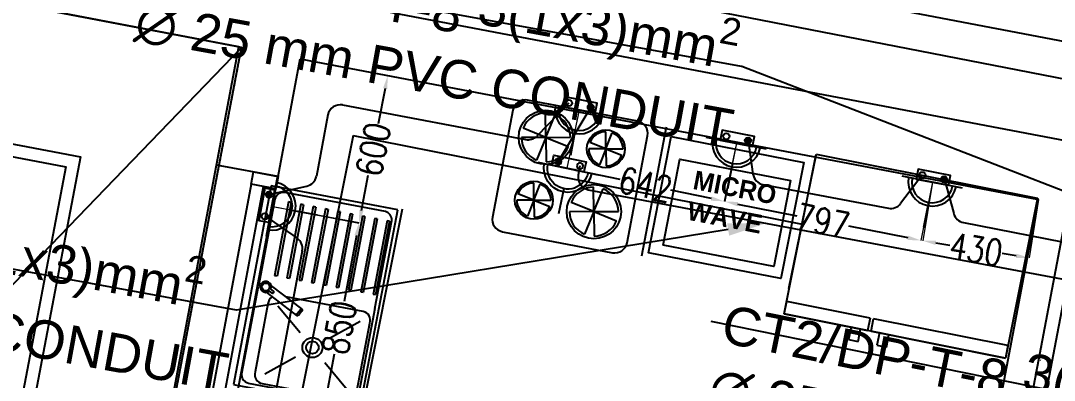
# Model space of a CAD drawing. Extents: x -678889171 to 586587, y -792238163 to 335485.
# Drawn here: x 56635 to 60761, y 32427 to 33864 of the extents above; entities that cross this region are included whole.
import ezdxf
from ezdxf import colors
from ezdxf.entities.mleader import LeaderData, LeaderLine
from ezdxf.math import Vec2, Vec3

# ---------------------------------------------------------------- set-up
doc = ezdxf.new("R2010")
doc.units = 0
doc.header["$MEASUREMENT"] = 0
doc.linetypes.add('XR-A-9TH-FLOOR$0$XR-A-CORE$0$$0$HIDDEN-Z', pattern=[3, 2, -1])
doc.linetypes.add('XR-Ducts$0$XR-A-CORE$0$$0$HIDDEN-Z', pattern=[3, 2, -1])
doc.layers.get('0').update_dxf_attribs({"color": 8})
doc.layers.get('Defpoints').update_dxf_attribs({"color": 252})
for name, color, linetype in [('1', 8, 'Continuous'), ('E-POW-BLOCK', 4, 'Continuous'), ('E-POW-WIR-NO', 4, 'Continuous'), ('E-TEXT', 3, 'Continuous'), ('loop line emped', 1, 'Continuous'), ('powr wire', 4, 'Continuous'), ('XR-A-9TH-FLOOR$0$A-ANNO-SYMB', 252, 'Continuous'), ('XR-A-9TH-FLOOR$0$A-WALL', 252, 'Continuous'), ('XR-A-ST Cat Walk$0$A-FLOR-HRAL', 252, 'Continuous'), ('XR-A-ST Cat Walk$0$A-FLOR-STRS', 252, 'Continuous'), ('XR-Ducts$0$XR-A-CORE$0$$0$61-EGY-21-AR-1-GR-0A$0$A-FLOR-OPEN', 252, 'Continuous'), ('XR-Typ21$0$A-EQPM', 252, 'Continuous'), ('XR-Typ21$0$A-WALL', 252, 'Continuous'), ('XR-Typ21$0$I-EQPM', 252, 'Continuous'), ('XR-Typ21$0$I-FURN', 252, 'Continuous'), ('XR-Typ21$0$XR-A-TYP-2-4-6-7-8$0$A-GLAZ', 252, 'Continuous'), ('XR-Typ21$0$XREF_1BR$0$I-SPCL', 252, 'Continuous')]:
    doc.layers.add(name, color=color, linetype=linetype)
doc.layers.add('XR-A-9TH-FLOOR$0$XR-A-CORE$0$$0$A-DOOR-OVHD', color=252, linetype='XR-A-9TH-FLOOR$0$XR-A-CORE$0$$0$HIDDEN-Z', lineweight=9)
doc.layers.add('XR-Ducts$0$XR-A-CORE$0$$0$A-DOOR-OVHD', color=252, linetype='XR-Ducts$0$XR-A-CORE$0$$0$HIDDEN-Z', lineweight=9)
doc.styles.get("Standard").update_dxf_attribs({"font": 'arial.ttf'})
doc.styles.add('Work$0$E-M.MODUL', font='romans.shx', dxfattribs={"width": 0.8})
doc.styles.add('XR-Typ21$0$XREF_1BR$0$KZT', font='')
doc.styles.get('XR-Typ21$0$XREF_1BR$0$KZT').set_extended_font_data('AvantGarde LT Medium', bold=True)
doc.dimstyles.new('Work$0$S-DIM', dxfattribs={"dimscale": 500, "dimtxt": 0.2065, "dimasz": 0.104, "dimexe": 0, "dimexo": 0, "dimgap": 0, "dimtad": 0, "dimdec": 0, "dimzin": 0, "dimdsep": 46, "dimtxsty": 'Work$0$E-M.MODUL', "dimcen": 0.25, "dimclrd": 5, "dimclre": 5, "dimclrt": 1, "dimadec": 0, "dimazin": 0, "dimtfac": 1, "dimtdec": 0, "dimtofl": 0, "dimtmove": 0, "dimatfit": 3, "dimfxl": 1, "dimtolj": 1, "dimtzin": 0, "dimlwe": 13, "dimarcsym": 0})

# ---------------------------------------------------------------- blocks, each defined once
blk = doc.blocks.new('SO1 WP')
at = {"layer": 'E-POW-BLOCK'}
h = blk.add_hatch(color=3, dxfattribs=at)
h.dxf.hatch_style = 1
edge = h.paths.add_edge_path()
edge.add_arc((-0.1064295025979398, -0.0481463273482458), 0.03025259035537483, 0, 360)
at = {"layer": 'E-POW-BLOCK', "color": 3}
for p, q in [((1.4210854715202e-14, 0.2000001000000591), (0, 0.4500002250000605)), ((-0.3000001499999954, 7.105427357601002e-14), (0.3000001499999954, 1.598721155460225e-14))]:
    blk.add_line(p, q, dxfattribs=at)
blk.add_lwpolyline([(0.1593095883453804, 4.352074256530614e-14), (-0.1593095883453804, 4.352074256530614e-14), (-0.1593095883453804, -0.09876317676643558), (0.1593095883453804, -0.09876317676643558)], close=True, dxfattribs=at)
for centre in [(-0.1064295025979398, -0.0481463273482458), (0.1096454942411166, -0.0481463273482458)]:
    blk.add_circle(centre, 0.03025259035537483, dxfattribs=at)
for centre, radius, start, end in [((0, -0.002806461197749854), 0.2353418572437975, 0.6832706906615592, 179.3167293093385), ((0, 1.598721155460225e-14), 0.2000001000000002, 0, 180)]:
    blk.add_arc(centre, radius, start, end, dxfattribs=at)
blk = doc.blocks.new('160')
at = {"layer": 'E-POW-BLOCK'}
h = blk.add_hatch(color=1, dxfattribs=at)
h.dxf.hatch_style = 1
edge = h.paths.add_edge_path()
edge.add_arc((78016.12619020321, 43941.8623778977), 12.40959850020896, 0, 360)
at = {"layer": 'E-POW-BLOCK', "color": 1}
for p, q in [((77996.37658910743, 43862.45978831869, 1.338264768536465e-07), (77996.37658910545, 44108.57963245566, 1.344306687904589e-07)), ((77914.33664106077, 43985.51971038651, 1.440456293763361e-07), (77811.7867060037, 43985.51971038567, 1.564419500691893e-07))]:
    blk.add_line(p, q, dxfattribs=at)
at = {"layer": 'E-POW-BLOCK', "color": 1, "elevation": 1.293917977576307e-07}
blk.add_lwpolyline([(77996.3765891059, 44050.86842946797), (77996.37658910696, 43920.17099130638), (78036.8891983044, 43920.17099130671), (78036.88919830332, 44050.8684294683)], close=True, dxfattribs=at)
at = {"layer": 'E-POW-BLOCK', "color": 1}
for centre in [(78016.12619020249, 44030.49624115398, 1.318516362437654e-07), (78016.12619020321, 43941.8623778977, 1.316340517344951e-07)]:
    blk.add_circle(centre, 12.40959850020896, dxfattribs=at)
for centre, radius, start, end in [((77997.52779818512, 43985.51971038718, 1.339894137195527e-07), 96.53712043769333, 90.68327069112401, 269.3167293097928), ((77996.37658910645, 43985.51971038718, 1.341285728220513e-07), 82.03994804566189, 90.0000000004675, 270.0000000004654)]:
    blk.add_arc(centre, radius, start, end, dxfattribs=at)
blk = doc.blocks.new('deef')
at = {"layer": 'E-POW-BLOCK'}
h = blk.add_hatch(color=6, dxfattribs=at)
h.dxf.hatch_style = 1
edge = h.paths.add_edge_path()
edge.add_arc((84064.19391751211, 48929.00372852619), 12.40959850020896, 0, 360)
at = {"layer": 'E-POW-BLOCK', "color": 6}
for p, q in [((84044.86324795104, 48849.4981111799, -3.190573819240415e-06), (84043.56555981308, 49095.61453420671, -3.219723781063669e-06)), ((83962.17559620646, 48972.12375998064, -3.19414105969734e-06), (83859.62708661196, 48971.58305658981, -3.180381384128951e-06))]:
    blk.add_line(p, q, dxfattribs=at)
at = {"layer": 'E-POW-BLOCK', "color": 6, "elevation": -3.218324371343137e-06}
blk.add_lwpolyline([(84043.86984711589, 49037.90413341512), (84044.55896064821, 48907.20851197148), (84085.07100671309, 48907.42211820293), (84084.38189318076, 49038.11773964659)], close=True, dxfattribs=at)
at = {"layer": 'E-POW-BLOCK', "color": 6}
for centre in [(84063.72658781194, 49017.63635975582, -3.213125644158815e-06), (84064.19391751211, 48929.00372852619, -3.202628019559595e-06)]:
    blk.add_circle(centre, 12.40959850020896, dxfattribs=at)
for centre, radius, start, end in [((84045.36559695876, 48972.5623925426, -3.205303264057118e-06), 96.5371204376933, 90.98536903686241, 269.6188276558389), ((84044.21440388208, 48972.5563226933, -3.205148800152049e-06), 82.03994804566186, 90.30209834678506, 270.3020983467851)]:
    blk.add_arc(centre, radius, start, end, dxfattribs=at)
blk = doc.blocks.new('*D3234')
at = {"layer": '1', "color": 5, "lineweight": 13, "transparency": 16777216}
for p, q in [((59492.14557232117, 33374.20544904254), (59445.96800282133, 33141.56739216803)), ((60274.35122741913, 33218.94127392552), (60228.17365791931, 32986.30321705101))]:
    blk.add_line(p, q, dxfattribs=at)
at = {"layer": '1', "color": 5, "lineweight": -2, "transparency": 16777216}
for p, q in [((59496.97290324963, 33131.44315726854), (59732.90312988024, 33084.61210742348)), ((60177.16875749102, 32996.42745195051), (59941.23853086041, 33043.25850179555))]:
    blk.add_line(p, q, dxfattribs=at)
at = {"layer": '1', "color": 5, "transparency": 16777216}
for points in [[(59498.66027573288, 33139.94397400659), (59495.28553076638, 33122.94234053049), (59445.96800282133, 33141.56739216803)], [(60178.85612997426, 33004.92826868856), (60175.48138500776, 32987.92663521246), (60228.17365791931, 32986.30321705101)]]:
    blk.add_solid(points, dxfattribs=at)
at = {"layer": 'Defpoints', "color": 0, "transparency": 16777216}
for p in [(59492.14557232117, 33374.20544904254, 5.34356906673317e-06), (60274.35122741913, 33218.94127392552, 5.343562894437866e-06), (60228.17365791931, 32986.30321705101)]:
    blk.add_point(p, dxfattribs=at)
at = {"layer": '1', "color": 1, "transparency": 16777216, "insert": (59837.07083037033, 33063.93530460952), "char_height": 103.25, "attachment_point": 5, "rotation": 348.7729864990137, "style": 'Work$0$E-M.MODUL'}
blk.add_mtext('\\A1;797', dxfattribs=at)
blk = doc.blocks.new('*D3235')
at = {"layer": '1', "color": 5, "lineweight": 13, "transparency": 16777216}
for p, q in [((60274.35122741914, 33218.94127392552), (60236.48560351542, 32984.95809044334)), ((60698.43543965815, 33150.31149872048), (60660.56981575443, 32916.32831523828))]:
    blk.add_line(p, q, dxfattribs=at)
at = {"layer": '1', "color": 5, "lineweight": -2, "transparency": 16777216}
for p, q in [((60287.81777545113, 32976.6509775656), (60343.6916200278, 32967.60888337187)), ((60609.23764381873, 32924.63542811602), (60553.36379924208, 32933.67752230974))]:
    blk.add_line(p, q, dxfattribs=at)
at = {"layer": '1', "color": 5, "transparency": 16777216}
for points in [[(60289.20229426408, 32985.20633955488), (60286.43325663817, 32968.09561557632), (60236.48560351542, 32984.95809044334)], [(60610.62216263168, 32933.1907901053), (60607.85312500577, 32916.08006612673), (60660.56981575443, 32916.32831523828)]]:
    blk.add_solid(points, dxfattribs=at)
at = {"layer": 'Defpoints', "color": 0, "transparency": 16777216}
for p in [(60274.35122741914, 33218.94127392552), (60698.43543965815, 33150.31149872048), (60660.56981575443, 32916.32831523828)]:
    blk.add_point(p, dxfattribs=at)
at = {"layer": '1', "color": 1, "transparency": 16777216, "insert": (60448.52770963493, 32950.64320284081), "char_height": 103.25, "attachment_point": 5, "rotation": 350.8074883779392, "style": 'Work$0$E-M.MODUL'}
blk.add_mtext('\\A1;430', dxfattribs=at)
blk = doc.blocks.new('*D3236')
at = {"layer": '1', "color": 5, "lineweight": 13, "transparency": 16777216}
for p, q in [((58864.43543073119, 33507.30460679637), (58815.30574509117, 33275.60365203601)), ((59492.14557232117, 33374.20544904254), (59443.01588668115, 33142.50449428217))]:
    blk.add_line(p, q, dxfattribs=at)
at = {"layer": '1', "color": 5, "lineweight": -2, "transparency": 16777216}
for p, q in [((58866.17476625476, 33264.81742536221), (59027.19451513069, 33230.67492624177)), ((59392.14686551756, 33153.29072095598), (59231.12711664163, 33187.4332200764))]:
    blk.add_line(p, q, dxfattribs=at)
at = {"layer": '1', "color": 5, "transparency": 16777216}
for points in [[(58867.97247070039, 33273.29559555613), (58864.37706180912, 33256.33925516828), (58815.30574509117, 33275.60365203601)], [(59393.9445699632, 33161.76889114991), (59390.34916107193, 33144.81255076205), (59443.01588668115, 33142.50449428217)]]:
    blk.add_solid(points, dxfattribs=at)
at = {"layer": 'Defpoints', "color": 0, "transparency": 16777216}
for p in [(58864.43543073119, 33507.30460679637, 4.952894501320879e-05), (59492.14557232117, 33374.20544904254), (59443.01588668115, 33142.50449428217)]:
    blk.add_point(p, dxfattribs=at)
at = {"layer": '1', "color": 1, "transparency": 16777216, "insert": (59129.16081588616, 33209.05407315909), "char_height": 103.25, "attachment_point": 5, "rotation": 348.0283641207997, "style": 'Work$0$E-M.MODUL'}
blk.add_mtext('\\A1;642', dxfattribs=at)
blk = doc.blocks.new('*D3237')
at = {"layer": '1', "color": 5, "lineweight": 13, "transparency": 16777216}
for p, q in [((57751.4987318615, 33712.11888861359), (58100.41297404606, 33644.10159916642)), ((57636.69518772919, 33123.20110128924), (57985.60942991374, 33055.18381184207))]:
    blk.add_line(p, q, dxfattribs=at)
at = {"layer": '1', "color": 5, "lineweight": -2, "transparency": 16777216}
for p, q in [((58090.46338902299, 33593.06234213942), (58062.95501759985, 33451.95024186542)), ((57995.55901493681, 33106.22306886908), (58023.06738635994, 33247.33516914307))]:
    blk.add_line(p, q, dxfattribs=at)
at = {"layer": '1', "color": 5, "transparency": 16777216}
for points in [[(58081.95684618516, 33594.72060630993), (58098.96993186082, 33591.40407796891), (58100.41297404606, 33644.10159916642)], [(57987.05247209898, 33107.88133303959), (58004.06555777464, 33104.56480469857), (57985.60942991374, 33055.18381184207)]]:
    blk.add_solid(points, dxfattribs=at)
at = {"layer": 'Defpoints', "color": 0, "transparency": 16777216}
for p in [(57751.4987318615, 33712.11888861359), (58100.41297404606, 33644.10159916642), (57636.69518772919, 33123.20110128924, -9.664515185598242e-06)]:
    blk.add_point(p, dxfattribs=at)
at = {"layer": '1', "color": 1, "transparency": 16777216, "insert": (58043.01120197991, 33349.64270550424), "char_height": 103.25, "attachment_point": 5, "rotation": 78.96911122169188, "style": 'Work$0$E-M.MODUL'}
blk.add_mtext('\\A1;600', dxfattribs=at)
blk = doc.blocks.new('*D3238')
at = {"layer": '1', "color": 5, "lineweight": 13, "transparency": 16777216}
for p, q in [((57640.69985618003, 33122.42043182889), (57986.05072144876, 33057.53248235163)), ((57482.99246420423, 32283.05989236229), (57828.34332947296, 32218.17194288503))]:
    blk.add_line(p, q, dxfattribs=at)
at = {"layer": '1', "color": 5, "lineweight": -2, "transparency": 16777216}
for p, q in [((57976.44846749356, 33006.42674178386), (57926.80778257706, 32742.22585970095)), ((57837.94558342816, 32269.27768345279), (57887.58626834466, 32533.4785655357))]:
    blk.add_line(p, q, dxfattribs=at)
at = {"layer": '1', "color": 5, "transparency": 16777216}
for points in [[(57967.9308440656, 33008.02711744307), (57984.96609092152, 33004.82636612466), (57986.05072144876, 33057.53248235163)], [(57829.4279600002, 32270.87805911199), (57846.46320685612, 32267.67730779359), (57828.34332947296, 32218.17194288503)]]:
    blk.add_solid(points, dxfattribs=at)
at = {"layer": 'Defpoints', "color": 0, "transparency": 16777216}
for p in [(57640.69985618003, 33122.42043182889), (57482.99246420423, 32283.05989236229), (57828.34332947296, 32218.17194288503)]:
    blk.add_point(p, dxfattribs=at)
at = {"layer": '1', "color": 1, "transparency": 16777216, "insert": (57907.19702546086, 32637.85221261832), "char_height": 103.25, "attachment_point": 5, "rotation": 79.35876373627593, "style": 'Work$0$E-M.MODUL'}
blk.add_mtext('\\A1;850', dxfattribs=at)
blk = doc.blocks.new('*D3305')
at = {"layer": '1', "color": 5, "lineweight": 13, "transparency": 16777216}
for p, q in [((57349.44041994223, 34044.15306166386), (57422.15953772794, 34425.26943079215)), ((61137.44945141576, 33321.37992136789), (61210.16856920147, 33702.49629049617))]:
    blk.add_line(p, q, dxfattribs=at)
at = {"layer": '1', "color": 5, "lineweight": -2, "transparency": 16777216}
for p, q in [((57473.2380483898, 34415.52336755789), (59173.20970888158, 34091.15934274725)), ((61159.09005853961, 33712.24235373044), (59459.11839804783, 34036.60637854108))]:
    blk.add_line(p, q, dxfattribs=at)
at = {"layer": '1', "color": 5, "transparency": 16777216}
for points in [[(57474.86239226218, 34424.03645266819), (57471.61370451743, 34407.01028244758), (57422.15953772794, 34425.26943079215)], [(61160.71440241198, 33720.75543884074), (61157.46571466723, 33703.72926862013), (61210.16856920147, 33702.49629049617)]]:
    blk.add_solid(points, dxfattribs=at)
at = {"layer": 'Defpoints', "color": 0, "transparency": 16777216}
for p in [(57422.15953772794, 34425.26943079215), (57349.44041994223, 34044.15306166386, 5.662226369679004e-06), (61137.44945141576, 33321.37992136789)]:
    blk.add_point(p, dxfattribs=at)
at = {"layer": '1', "color": 1, "transparency": 16777216, "insert": (59316.1640534647, 34063.88286064417), "char_height": 103.25, "attachment_point": 5, "rotation": 349.19749310589793, "style": 'Work$0$E-M.MODUL'}
blk.add_mtext('\\A1;3900', dxfattribs=at)
blk = doc.blocks.new('XR-A-ST Cat Walk')
at = {"layer": 'XR-A-ST Cat Walk$0$A-FLOR-HRAL', "elevation": 0.0001995547070122233}
for points in [[(56710.80453596345, 18429.16777282424), (57254.42591667997, 18326.2585020464), (57607.55901315122, 20191.62698895493), (59674.80045208339, 19797.54952076343), (58965.62361506937, 16072.42645971131), (56360.67667556676, 16561.67241885027)], [(56701.50454476519, 18380.04028394365), (57294.25308740205, 18267.83108386217), (57647.37426985314, 20133.13663688552), (59616.33401552092, 19757.79457140112), (58925.83357491429, 16130.77380490146), (56369.90601634974, 16610.81322947354)]]:
    blk.add_lwpolyline(points, dxfattribs=at)
at = {"layer": 'XR-A-ST Cat Walk$0$A-FLOR-STRS'}
blk.add_lwpolyline([(56704.72396358602, 18379.43490177493), (57294.25308740205, 18267.83108386217), (57647.37484399231, 20133.13966968285), (59616.33413407253, 19757.79454880148), (58925.83357491429, 16130.77380490146), (56369.90698708831, 16610.81835724308), (56258.30305305333, 16021.28862003016), (59403.31381292178, 15430.60448633023), (60317.93121932841, 20234.85303004313), (57169.5919356507, 20835.024803508), (56704.72396358602, 18379.43490177493)], dxfattribs=at)
blk = doc.blocks.new('XR-Ducts')
at = {"layer": 'XR-Ducts$0$XR-A-CORE$0$$0$61-EGY-21-AR-1-GR-0A$0$A-FLOR-OPEN'}
blk.add_line((60317.93121932841, 20234.85303004313), (56259.6240603781, 16028.3749789553), dxfattribs=at)
at = {"layer": 'XR-Ducts$0$XR-A-CORE$0$$0$A-DOOR-OVHD'}
blk.add_lwpolyline([(56258.29311484991, 16021.29117878815), (56369.0975726637, 16610.96508471589), (56565.68388292233, 16574.03899783708), (56898.04549893111, 18343.08309912756), (56701.50454313865, 18380.04027528665), (57163.00100131706, 20836.27253395173), (59086.43943118937, 20472.14621071878), (60317.93121932841, 20234.85303004313), (59403.30927206574, 15430.58063438856)], close=True, dxfattribs=at)
blk = doc.blocks.new('*U1118')
at = {"layer": 'XR-Typ21$0$XR-A-TYP-2-4-6-7-8$0$A-GLAZ'}
for p, q in [((80876.10153244065, 59997.1206152086), (79976.10370758761, 59997.11541187624)), ((79976.10370635943, 59947.11541187624), (80876.10153121247, 59947.1206152086)), ((79976.10370513113, 59897.11540542316), (80876.10152998417, 59897.12060875558))]:
    blk.add_line(p, q, dxfattribs=at)
blk.add_lwpolyline([(79926.10370513113, 60147.1154066514), (80926.10152998417, 60147.1154066514)], dxfattribs=at)
for points in [[(79926.10370758761, 59997.11541310448), (79976.10370758761, 59997.11541187624), (79976.10370513113, 59897.11540542316), (79926.10370513113, 59897.1154066514)], [(80876.10153244065, 59997.1206152086), (80926.10153244065, 59997.12061398036), (80926.10152998417, 59897.12060752734), (80876.10152998417, 59897.12060875558)]]:
    blk.add_lwpolyline(points, close=True, dxfattribs=at)
blk = doc.blocks.new('XR-Typ21$0$A$C30F165C2')
at = {"layer": 'XR-Typ21$0$A-EQPM'}
for p, q in [((0, 0), (900.0000000000146, 0)), ((0, -650.7999999999884), (0, 0)), ((900.0000000000146, 0), (900, -650.7999999999884)), ((338.9750000000058, -600), (0, -600)), ((0, -650.7999999999884), (0, -600)), ((338.9750000000058, -600), (338.9750000000058, -650.7999999999884)), ((900, -600), (352.9750000000058, -600)), ((352.9750000000058, -650.7999999999884), (352.9750000000058, -600)), ((900, -600), (900, -650.7999999999884)), ((900, -650.7999999999884), (0, -650.7999999999884)), ((0, -650.7999999999884), (338.9750000000058, -650.7999999999884)), ((310.0567722904671, -650.7999999999884), (271.6234744505637, -650.7999999999884)), ((271.6234744505637, -650.7999999999884), (271.6234744505637, -701.0267485376389)), ((310.0567722904671, -701.0267485376389), (310.0567722904671, -650.7999999999884)), ((352.9750000000058, -650.7999999999884), (900, -650.7999999999884)), ((425.3566658101627, -650.7999999999884), (386.9233679702593, -650.7999999999884)), ((386.9233679702593, -650.7999999999884), (386.9233679702593, -701.0267485376389)), ((425.3566658101627, -701.0267485376389), (425.3566658101627, -650.7999999999884)), ((271.6234744505637, -701.0267485376389), (310.0567722904671, -701.0267485376389)), ((386.9233679702593, -701.0267485376389), (425.3566658101627, -701.0267485376389))]:
    blk.add_line(p, q, dxfattribs=at)
blk = doc.blocks.new('XR-Typ21$0$A$C68C46826')
at = {"layer": 'XR-Typ21$0$A-EQPM'}
for p, q in [((403.6062260043545, -43.05077230701863), (-403.6062260049657, -43.05077230701863)), ((-403.6062260049657, -43.05077230701863), (-403.6062260049512, -556.9492276958772)), ((403.6062260043691, -556.9492276958772), (403.6062260043545, -43.05077230701863)), ((-61.39377401054662, -118.0507723070186), (-338.6062260049657, -118.0507723070332)), ((-17.62384661317628, -102.3280688277882), (-85.6617161262111, -238.7566573596996)), ((11.94070688604552, -117.0464529242017), (-56.0971626269893, -253.4750414579612)), ((53.60622600436909, -133.0507723070186), (53.60622600435454, -123.0507723070186)), ((353.6062260043545, -123.0507723070332), (53.60622600435454, -123.0507723070186)), ((353.6062260043691, -133.0507723070186), (353.6062260043545, -123.0507723070332)), ((-378.7301025468187, -155.0217432394129), (-378.9156972247292, -496.63467813241)), ((-338.6062260049657, -158.0507723070041), (-249.7528531479911, -265.0733960676444)), ((-61.39377401054662, -158.0507723070332), (-150.2471468675212, -265.0733960676589)), ((353.6062260043691, -133.0507723070186), (53.60622600436909, -133.0507723070186)), ((-20.98322752893728, -497.2989603202441), (-20.98322752893728, -183.0650677527883)), ((353.6062260043545, -173.0507723070332), (53.60622600435454, -173.0507723070186)), ((53.60622600435454, -183.0507723070186), (53.60622600435454, -173.0507723070186)), ((353.6062260043691, -183.0507723070332), (53.60622600435454, -183.0507723070186)), ((353.6062260043691, -183.0507723070332), (353.6062260043545, -173.0507723070332)), ((353.6062260043545, -223.0507723070186), (53.60622600435454, -223.0507723070332)), ((53.60622600435454, -233.0507723070186), (53.60622600435454, -223.0507723070332)), ((353.6062260043545, -233.0507723070332), (53.60622600435454, -233.0507723070186)), ((353.6062260043545, -233.0507723070332), (353.6062260043545, -223.0507723070186)), ((353.6062260043545, -273.050772305156), (53.60622600436909, -273.0507723051705)), ((53.60622600436909, -283.0507723070186), (53.60622600436909, -273.0507723051705)), ((353.6062260043545, -283.0507723070186), (53.60622600436909, -283.0507723070186)), ((353.6062260043545, -283.0507723070186), (353.6062260043545, -273.050772305156)), ((353.6062260043691, -323.0507723070186), (53.60622600435454, -323.0507723070186)), ((53.60622600435454, -333.0507723070186), (53.60622600435454, -323.0507723070186)), ((353.6062260043545, -333.0507723070186), (353.6062260043691, -323.0507723070186)), ((353.6062260043545, -333.0507723070186), (53.60622600435454, -333.0507723070186)), ((-249.8747243660764, -385.0733960676589), (-338.6062260049657, -491.9492276958772)), ((-150.1252756494214, -385.0733960676589), (-61.39377401054662, -491.9492276958626)), ((353.6062260043545, -373.0507723070332), (53.60622600436909, -373.0507723070186)), ((53.60622600435454, -383.0507723070186), (53.60622600436909, -373.0507723070186)), ((353.6062260043691, -383.0507723070186), (53.60622600435454, -383.0507723070186)), ((353.6062260043691, -383.0507723070186), (353.6062260043545, -373.0507723070332)), ((353.6062260043691, -423.0507723070332), (53.60622600436909, -423.0507723070186)), ((53.60622600435454, -433.0507723070186), (53.60622600436909, -423.0507723070186)), ((353.6062260043545, -433.0507723070186), (53.60622600435454, -433.0507723070186)), ((353.6062260043545, -433.0507723070186), (353.6062260043691, -423.0507723070332)), ((353.6062260043545, -473.0507723070186), (53.60622600435454, -473.0507723070186)), ((53.60622600435454, -483.0507723070186), (53.60622600435454, -473.0507723070186)), ((353.6062260043545, -483.0507723070186), (53.60622600435454, -483.0507723070186)), ((353.6062260043545, -483.0507723070186), (353.6062260043545, -473.0507723070186)), ((-338.6062260049512, -531.9492276958626), (-61.39377401053207, -531.9492276958626)), ((53.60622600435454, -533.0507723070332), (53.60622600435454, -523.050772305156)), ((353.6062260043691, -523.050772305156), (53.60622600435454, -523.050772305156)), ((353.6062260043691, -533.0507723070186), (53.60622600435454, -533.0507723070332)), ((353.6062260043691, -533.0507723070186), (353.6062260043691, -523.050772305156)), ((-403.6062260049512, -556.9492276958772), (403.6062260043691, -556.9492276958772))]:
    blk.add_line(p, q, dxfattribs=at)
for points in [[(-7.756170816719532e-09, -541.1678222767514), (-357.7574364769534, -541.1678222767514, -0.3388925444505206), (-388.3865355926828, -510.5387231498462), (-388.3865355926828, -101.2113087526959, -0.3670985129680105), (-354.4445937353303, -67.26936688978458), (-7.741618901491165e-09, -67.26936688977003)], [(-7.756170816719532e-09, -541.1678222767514), (357.7574364465399, -541.1678222767514, 0.3388925444505206), (388.386535592057, -510.5387231498607), (388.3865355920861, -101.2113087527105, 0.3670985129680105), (354.4445937198325, -67.26936688977003), (-7.741618901491165e-09, -67.26936688977003)], [(0.992932893030229, -112.0822295952239), (-8.449084632389713, -131.0482404544455, -0.4142135623730951), (-11.53307395458978, -132.0821697819629), (-15.65099260986608, -130.0321097891283, -0.4142135623730951), (-16.6849219280557, -126.9481204669428), (-7.218167133934912, -107.9324203073629)], [(-56.0971626269893, -253.4750414579612, -0.4142135623730951), (-64.67869811534183, -256.3520621988428), (-73.73169674753444, -251.8451275318366), (-82.7846953797416, -247.3381928666931, -0.4142135623730951), (-85.6617161262111, -238.7566573596996)], [(-52.79924001575273, -246.8505636263144, -0.4142135623730951), (-61.38077551902097, -249.727584367196), (-70.43377415119903, -245.2206497020525), (-79.4867727982928, -240.7137150350463, -0.4142135623730951), (-82.36379352986114, -232.1321795280528)]]:
    blk.add_lwpolyline(points, format="xyb", dxfattribs=at)
for centre, radius in [((3.560748479954782, -96.82703912962461), 15.33181375537158), ((-200.0000000077416, -324.999999999578), 40), ((-200.0000000077416, -324.999999999578), 25)]:
    blk.add_circle(centre, radius, dxfattribs=at)
for centre, radius, start, end in [((3.528512336022686, -96.86693589533388), 21.93730460849227, 255.4007657291044, 231.1923608457211), ((3.560748479954782, -96.82703912962461), 17.29358139875371, 258.6167438005344, 227.7640489270514), ((-341.6352550762967, -155.0217432394129), 37.09484746833025, 85.31622206332473, 179.9999999974987), ((-57.61087108434003, -154.2678694013011), 36.41412468300139, 43.24369041754164, 95.96296456111209), ((-343.2916764545371, -496.6346781324246), 35.62402078092811, 179.9377436238827, 277.5577269137596), ((-56.04404137312667, -497.2989603202295), 35.06081385736631, 261.2232748808016, 0)]:
    blk.add_arc(centre, radius, start, end, dxfattribs=at)
blk = doc.blocks.new('XR-Typ21$0$A$C21967ED7')
at = {"layer": 'XR-Typ21$0$A-EQPM'}
for p, q in [((-135.1819983349997, -180.0934920026193), (-148.5897936301189, -112.9912556218042)), ((-135.1819983349997, -180.0934920026193), (-121.7742030398804, -112.9912556218042)), ((120.2033993525547, -180.0934920026048), (101.049406088714, -84.23315431494848)), ((120.2033993525547, -180.0934920026048), (139.3573926313111, -84.23315431494848)), ((120.2033993525547, -180.0934920026048), (24.34306166303577, -160.9394987331762)), ((120.2033993525547, -180.0934920026048), (216.0637370420736, -160.9394987331762)), ((-135.1819983349997, -180.0934920026193), (-202.284234725128, -166.6856967149361)), ((-135.1819983349997, -180.0934920026193), (-202.2842347251135, -193.5012872902735)), ((-135.1819983349997, -180.0934920026193), (-148.5897936301189, -247.1957283834054)), ((-135.1819983349997, -180.0934920026193), (-68.07976195980154, -166.6856967149361)), ((-135.1819983349997, -180.0934920026193), (-121.7742030398949, -247.1957283834054)), ((-135.1819983349997, -180.0934920026193), (-68.07976195980154, -193.5012872902735)), ((120.2033993525547, -180.0934920026048), (24.34306166303577, -199.2474852720334)), ((120.2033993525547, -180.0934920026048), (101.049406088714, -275.9538296883984)), ((120.2033993525547, -180.0934920026048), (139.3573926312965, -275.9538296883984)), ((120.2033993525547, -180.0934920026048), (216.0637370420736, -199.2474852720334)), ((-135.1819983349851, -423.8984123760747), (-154.3359916137415, -328.038074688433)), ((-135.1819983349851, -423.8984123760747), (-116.0280050711735, -328.038074688433)), ((120.2033993525401, -423.8984123760893), (106.7956040574354, -356.796175993426)), ((120.2033993525401, -423.8984123760893), (133.611194647674, -356.796175993426)), ((-135.1819983349851, -423.8984123760747), (-231.0423360245186, -404.7444191066606)), ((-135.1819983349851, -423.8984123760747), (-39.32166064548073, -404.7444191066606)), ((120.2033993525401, -423.8984123760893), (53.10116297734203, -410.4906170865579)), ((120.2033993525401, -423.8984123760893), (187.305635742654, -410.4906170865579)), ((-135.1819983349851, -423.8984123760747), (-231.0423360245331, -443.0524056436552)), ((-135.1819983349851, -423.8984123760747), (-154.3359916137415, -519.7587500618683)), ((-135.1819983349851, -423.8984123760747), (-39.32166064548073, -443.0524056436552)), ((-135.1819983349851, -423.8984123760747), (-116.0280050711735, -519.7587500618683)), ((120.2033993525401, -423.8984123760893), (53.10116297734203, -437.306207663758)), ((120.2033993525401, -423.8984123760893), (106.7956040574354, -491.0006487568753)), ((120.2033993525401, -423.8984123760893), (187.3056357426685, -437.3062076637434)), ((120.2033993525401, -423.8984123760893), (133.611194647674, -491.0006487569044))]:
    blk.add_line(p, q, dxfattribs=at)
blk.add_lwpolyline([(-267.493733681913, -76.54343178628187), (-267.4937336819276, -523.4565681977256, 0.4142135623730971), (-217.493733681913, -573.4565681995882), (217.4937336815492, -573.4565681995882, 0.414213562373095), (267.4937336815492, -523.4565681977256), (267.4937336815638, -76.54343178626732, 0.414213562373095), (217.4937336815638, -26.54343178814452), (-217.4937336818984, -26.54343178812996, 0.414213562373095)], format="xyb", close=True, dxfattribs=at)
for centre, radius in [((120.2033993525547, -180.0934920026048), 108.3511300869588), ((-135.1819983349997, -180.0934920026193), 75.84579106087119), ((-135.1819983349851, -423.8984123760747), 108.3511300869588), ((120.2033993525401, -423.8984123760893), 75.84579106087119)]:
    blk.add_circle(centre, radius, dxfattribs=at)
for centre, radius, start, end in [((-135.1819983349997, -180.0934920026193), 68.42864240795166, 101.2995445970773, 168.7004554029227), ((-135.1819983349997, -180.0934920026193), 68.42864240795166, 11.29954459707734, 78.70045540292266), ((120.2033993525547, -180.0934920026048), 97.75520343993094, 101.2995445970773, 168.7004554029227), ((120.2033993525547, -180.0934920026048), 97.75520343993094, 11.29954459707734, 78.70045540292266), ((-135.1819983349997, -180.0934920026193), 68.42864240795166, 191.2995445970773, 258.7004554029227), ((-135.1819983349997, -180.0934920026193), 68.42864240795166, 281.2995445970773, 348.7004554029226), ((120.2033993525547, -180.0934920026048), 97.75520343993094, 191.2995445970773, 258.7004554029227), ((120.2033993525547, -180.0934920026048), 97.75520343993094, 281.2995445970773, 348.7004554029226), ((-135.1819983349851, -423.8984123760747), 97.75520343993094, 101.2995445970773, 168.7004554029227), ((-135.1819983349851, -423.8984123760747), 97.75520343993094, 11.29954459707734, 78.70045540292266), ((120.2033993525401, -423.8984123760893), 68.42864240795166, 101.2995445970773, 168.7004554029227), ((120.2033993525401, -423.8984123760893), 68.42864240795166, 11.29954459707734, 78.70045540292266), ((-135.1819983349851, -423.8984123760747), 97.75520343993094, 191.2995445970773, 258.7004554029227), ((-135.1819983349851, -423.8984123760747), 97.75520343993094, 281.2995445970773, 348.7004554029226), ((120.2033993525401, -423.8984123760893), 68.42864240795166, 191.2995445970773, 258.7004554029227), ((120.2033993525401, -423.8984123760893), 68.42864240795166, 281.2995445970773, 348.7004554029226)]:
    blk.add_arc(centre, radius, start, end, dxfattribs=at)
blk = doc.blocks.new('XR-Typ21')
at = {"layer": 'XR-Typ21$0$A-WALL'}
for p, q in [((59241.81374594699, 20694.79675604183, 8.418256728900183e-07), (63937.88410046503, 19799.2639357586)), ((60306.40131007049, 20237.06494376905), (59194.9995208152, 20449.21901208827, 8.418256728900183e-07)), ((60217.76858151504, 19765.33913823478), (60306.47599236228, 20237.46242182064)), ((60463.46923836405, 19719.17435486082), (60551.9333809108, 20190.00290300431)), ((60551.93338091079, 20190.00290300431), (63498.87660808903, 19628.23023799508)), ((63284.36877624293, 18498.12220745289), (63498.87008870743, 19628.19551311119)), ((63402.29868879423, 18475.929061537), (63616.80000125873, 19606.00236719531))]:
    blk.add_line(p, q, dxfattribs=at)
blk.add_lwpolyline([(60463.46923836405, 19719.17435486082), (60217.76858151504, 19765.33913823478)], dxfattribs=at)
at = {"layer": 'XR-Typ21$0$I-EQPM'}
blk.add_lwpolyline([(62032.82857310772, 19879.01758563519), (62561.23426258564, 19775.86095058918), (62470.62566971779, 19311.73088216782), (61942.21998023987, 19414.88751721382)], close=True, dxfattribs=at)
at = {"layer": 'XR-Typ21$0$I-EQPM', "elevation": 4.498009393563786e-08}
blk.add_lwpolyline([(62000.27127277851, 19445.21363687515), (62066.63178610802, 19788.86503326893), (62508.46929585934, 19703.54437351227), (62442.10878264904, 19359.89297699928)], close=True, dxfattribs=at)
at = {"layer": 'XR-Typ21$0$I-FURN'}
for p, q in [((60762.64692080021, 19882.93349564075, 1.943052552342014e-07), (60389.84379923344, 18018.28221988678, -1.308736935435377e-08)), ((60762.64692080021, 19882.93349564075, 1.943052552342014e-07), (62555.40962135792, 19529.08569765091, 1.943052552342014e-07)), ((60958.80078971386, 19589.3943669796, 1.943052552342014e-07), (60635.42271459103, 17971.67237401009, -1.110729894729787e-07))]:
    blk.add_line(p, q, dxfattribs=at)
for points in [[(62012.81764626503, 19917.17805433273), (61914.26651406288, 19400.80864822865)], [(62610.03106248379, 19802.88910329342), (62500.03738319874, 19270.60533869267)]]:
    blk.add_lwpolyline(points, dxfattribs=at)
at = {"layer": 'XR-Typ21$0$I-EQPM'}
for name, p, rotation in [('XR-Typ21$0$A$C21967ED7', (61923.13690543175, 19663.55168521404), 259.1905565271598), ('XR-Typ21$0$A$C30F165C2', (62611.19079864025, 19808.70256567001), 348.7180867484722), ('XR-Typ21$0$A$C68C46826', (60318.47530019283, 19293.34795188904), 79.23708076942428)]:
    blk.add_blockref(name, p, dxfattribs=dict(at, rotation=rotation))
at = {"layer": 'XR-Typ21$0$XR-A-TYP-2-4-6-7-8$0$A-GLAZ', "rotation": 79.35844221886462}
blk.add_blockref('*U1118', (104386.3017845376, -70875.98968293302), dxfattribs=at)
at = {"layer": 'XR-Typ21$0$XREF_1BR$0$I-SPCL', "insert": (62110.67399191856, 19645.98268163204, 4.498009393563786e-08), "char_height": 74.99999999999999, "width": 1932.754287415214, "attachment_point": 4, "rotation": 349.070472857329, "style": 'XR-Typ21$0$XREF_1BR$0$KZT'}
blk.add_mtext('MICRO\\PWAVE', dxfattribs=at)

msp = doc.modelspace()

# ---------------------------------------------------------------- block references
at = {"layer": 'XR-A-9TH-FLOOR$0$A-WALL'}
msp.add_blockref('XR-A-ST Cat Walk', (-2800.434649049275, 13522.11598560929), dxfattribs=at)

# ---------------------------------------------------------------- next in the draw order: block references
msp.add_blockref('XR-Ducts', (-2800.434649049275, 13522.11598560929), dxfattribs=at)

# ---------------------------------------------------------------- next in the draw order: linework, layer by layer
at = {"layer": 'XR-A-9TH-FLOOR$0$XR-A-CORE$0$$0$A-DOOR-OVHD'}
msp.add_lwpolyline([(53457.85846580064, 29543.40716439743), (53568.66345083893, 30133.08387634736), (53765.24976109756, 30096.15778946855), (54097.61084988184, 31865.19908473684), (53901.06989408937, 31902.15626089594), (54362.56635226779, 34358.38851956101), (56286.00478214009, 33994.26219632807), (57517.49657027914, 33756.96901565242), (56602.87462301647, 28952.69661999785)], close=True, dxfattribs=at)

# ---------------------------------------------------------------- next in the draw order: block references
at = {"layer": 'XR-A-9TH-FLOOR$0$A-ANNO-SYMB'}
msp.add_blockref('XR-Typ21', (-2800.434649049275, 13522.11598560929), dxfattribs=at)

# ---------------------------------------------------------------- next in the draw order: linework, layer by layer
at = {"color": 240, "true_color": 0xed1f24}
for p, q in [((60704.50155233053, 32508.62745343893, 8.313185190327358e-05), (60705.77007433862, 32508.38911038988, 8.308230324907314e-05)), ((60695.26859565589, 32459.48732206913, 8.313185190327401e-05), (60697.17137866796, 32459.12980749556, 8.305752892197462e-05))]:
    msp.add_line(p, q, dxfattribs=at)
at = {"layer": '1', "color": 4}
for p, q in [((57626.19846539045, 34251.24992702573), (61243.80768328966, 33544.62170882928)), ((57920.31413734469, 33527.46623746258), (58650.87676073259, 33389.05203426957)), ((58823.96085127004, 33535.13882100675, 4.952601609881438e-05), (58696.06483281721, 33403.3558619696, 1.150059562679551e-05)), ((58911.02202656705, 33518.516141571, 4.952601609881077e-05), (58781.12135604283, 33301.68580347366, -3.627813401426913e-06)), ((57861.8695012801, 33487.58930044434), (57815.76845681798, 33242.67184873646)), ((59538.76439525248, 33385.28221626395, 5.343569066746517e-06), (59558.07458246828, 33251.54055929258, 1.477081501361378e-06)), ((60233.95730910692, 33246.89241749173, 5.343562894450336e-06), (60147.80353529341, 33133.6041240402, 1.475280673922386e-06)), ((57626.61443538606, 33169.57179567646, -1.4304618636295e-08), (57777.4823923567, 33203.11261822128, -6.640621380077171e-09)), ((59598.25387715336, 33209.55962048499), (60098.6971352791, 33114.74440191336, -3.633318172279604e-08)), ((57609.9348716118, 33084.02244781621, -1.4304618636295e-08), (57738.92333222929, 32995.04189167461, -6.418833172255667e-09)), ((57759.66880337297, 32944.63556075699), (57656.77021298444, 32397.97418168501)), ((60555.97233592501, 31473.38356749571, 3.381908350239864e-06), (60801.40275825679, 32760.39226701415, 1.106039792495856e-06))]:
    msp.add_line(p, q, dxfattribs=at)
for centre, start, end in [((57911.00659270681, 33478.34017907383), 79.27176065420947, 169.3398921206398), ((57766.63136539128, 33251.92097010696, -2.181466671774629e-05), 282.5340949559538, 349.3398921206397), ((57710.53171194627, 32953.88468212748, -2.174304513851783e-05), 349.3398921206526, 55.40078929409352)]:
    msp.add_arc(centre, 50, start, end, dxfattribs=at)
at = {"layer": '1', "color": 4, "extrusion": (-5.245603718787539e-08, -2.768676853639101e-07, 0.9999999999999603)}
msp.add_arc((58660.18430537039, 33438.17809265623, -0.01231577218491595), 50, 259.2717606542091, 315.8575536724225, dxfattribs=at)
at = {"layer": '1', "color": 4, "extrusion": (-5.631433403547475e-09, -2.972321181538398e-08, 0.9999999999999997)}
msp.add_arc((59607.56142179118, 33258.68567887373, -0.001322262832385008), 50, 188.2158301403384, 259.2717606542095, dxfattribs=at)
at = {"layer": '1', "color": 4, "extrusion": (-6.699708615128354e-09, -2.905046002208195e-08, 0.9999999999999997)}
msp.add_arc((60108.00467991692, 33163.87046030209, -0.001364678650526188), 50, 259.2717606542095, 322.7476435584506, dxfattribs=at)
at = {"layer": 'loop line emped', "color": 3}
for p, q in [((58867.93399425843, 33283.81046958055, -3.617315776827026e-06), (58861.00755346075, 33247.53328100807, -1.160749168407395e-05)), ((60322.26512036219, 33229.76688828749, 5.343562894451637e-06), (60359.43932794363, 33093.90033762559, 1.731009018713769e-06)), ((58900.81282648581, 33189.03006200313), (62216.53428758445, 32563.04695343473, 0.0001557187604498272)), ((60398.35917307946, 33057.96969039447), (62290.5638935171, 32685.96340049383, -8.388414182486324e-06)), ((60713.7345090053, 32557.76758480874, 8.313185190327466e-05), (60714.36877000929, 32557.64841328422, 8.310697022480108e-05))]:
    msp.add_line(p, q, dxfattribs=at)
at = {"layer": 'loop line emped', "color": 3, "extrusion": (7.739549214874223e-09, 4.085003799314114e-08, 0.9999999999999991)}
msp.add_arc((58910.12037112351, 33238.15612039184, 0.001811638878788577), 50, 169.1905565271051, 259.2717606542094, dxfattribs=at)
at = {"layer": 'loop line emped', "color": 3, "extrusion": (-6.432857643039677e-09, -3.395320108919641e-08, 0.9999999999999996)}
msp.add_arc((60407.66671771728, 33107.09574878323, -0.001510957938635684), 50, 195.3020893366991, 259.2717606542095, dxfattribs=at)

# ---------------------------------------------------------------- next in the draw order: block references
at = {"layer": 'E-POW-BLOCK', "xscale": 410.1995351285416, "yscale": 410.1995351285416, "zscale": 410.1995351285416, "rotation": 169.0248664474272}
for p in [(59492.14557232117, 33374.20544904255, 5.343569060752756e-06), (60274.35122741913, 33218.94127392553, 5.343562888457687e-06)]:
    msp.add_blockref('SO1 WP', p, dxfattribs=at)
at = {"layer": 'E-POW-WIR-NO'}
for p, rotation in [((87441.80060169465, -51354.31749122844, 5.110728599606997e-05), 79.1905565266996), ((142499.4480681855, 61700.35037080403, -7.55170624619785e-06), 169.1905565266996)]:
    msp.add_blockref('160', p, dxfattribs=dict(at, rotation=rotation))
at = {"layer": 'powr wire', "color": 4, "lineweight": 40, "extrusion": (-9.863146970334647e-09, -4.672643125988652e-08, 0.999999999999999), "xscale": -1, "rotation": 258.6671070759522}
msp.add_blockref('deef', (-5713.241768634132, -39508.43183143698, -0.002136260956931945), dxfattribs=at)

# ---------------------------------------------------------------- next in the draw order: dimensions: what is measured, and where the dimension line sits
at = {"layer": '1', "color": 4}
dim = msp.add_aligned_dim(p1=(61137.44945141576, 33321.37992136789), p2=(57349.44041994223, 34044.15306166386, 5.662226369679004e-06), distance=-387.9919546963049, text='3900', dimstyle='Work$0$S-DIM', dxfattribs=at)
dim.commit()
dim.dimension.update_dxf_attribs({"geometry": '*D3305', "text_midpoint": (59316.1640534647, 34063.88286064417)})
at = {"layer": '1', "color": 2}
for p1, p2, distance, picture, middle in [((57636.69518772919, 33123.20110128924, -9.664515185598242e-06), (57751.4987318615, 33712.11888861359), -355.4820671468074, '*D3237', (58043.01120197991, 33349.64270550424)), ((58864.43543073119, 33507.30460679637, 4.952894501320879e-05), (59492.14557232117, 33374.20544904254), -236.85239802027812, '*D3236', (59129.16081588616, 33209.05407315909)), ((59492.14557232117, 33374.20544904254, 5.34356906673317e-06), (60274.35122741913, 33218.94127392552, 5.343562894437866e-06), -237.1767978349857, '*D3234', (59837.07083037033, 33063.93530460952)), ((60274.35122741913, 33218.94127392553), (60698.43543965815, 33150.31149872048), -237.02728877933887, '*D3235', (60448.52770963493, 32950.64320284081))]:
    dim = msp.add_aligned_dim(p1=p1, p2=p2, distance=distance, dimstyle='Work$0$S-DIM', dxfattribs=at)
    dim.commit()
    dim.dimension.update_dxf_attribs({"geometry": picture, "text_midpoint": middle})
dim = msp.add_aligned_dim(p1=(57640.69985618003, 33122.42043182889), p2=(57482.99246420423, 32283.05989236229), distance=351.3938902844274, text='850', dimstyle='Work$0$S-DIM', dxfattribs=at)
dim.commit()
dim.dimension.update_dxf_attribs({"geometry": '*D3238', "text_midpoint": (57907.19702546086, 32637.85221261832)})

# ---------------------------------------------------------------- next in the draw order: leaders
at = {"layer": 'E-TEXT', "color": 30}
ml = msp.add_multileader_mtext('Standard', dxfattribs=at)
ml.set_content('\\C30;CT15/DP-T-8 {\\A1;3(1x3)mm\\H0.7x;\\S2^ ;\\H1.42857x; \\P∅ 25 mm PVC CONDUIT}', color=3)
ml.set_leader_properties(color=30)
ml.build(insert=Vec2(0, 0))
ml.multileader.update_dxf_attribs({"text_right_attachment_type": 6, "dogleg_length": 0.2763936738358556, "arrow_head_size": 153.5520410199195, "scale": 2})
ctx = ml.context
ctx.base_point, ctx.scale, ctx.char_height, ctx.arrow_head_size, ctx.landing_gap_size, ctx.plane_origin, ctx.plane_x_axis, ctx.plane_y_axis = Vec3(57158.36392171148, 34216.98123805339, -1.199712248738551e-05), 2, 153.5520410199195, 153.5520410199195, 3.071040820398391, Vec3(58294.46305517698, 42875.470245622, 2.83454614800234e-05), Vec3(0.9837534464715342, -0.1795248076322006, 3.477911888746864e-09), Vec3(0.1795248076322006, 0.9837534464715342, 4.7996689140011e-09)
ctx.right_attachment = 6
notes = []
notes.append((ctx, [(1, (1, 1, 0), (59513.56101226434, 33681.06157933362, -4.105488501148135e-06), (-0.9837534464715341, 0.1795248076322005, -3.477911888746862e-09), 0.5527873476717117, [(1, [(61860.24496126969, 32770.56383919391, 2.214917095775816e-06)], 0, [])])]))
ctx.mtext.insert, ctx.mtext.text_direction, ctx.mtext.rotation, ctx.mtext.width, ctx.mtext.defined_height, ctx.mtext.flow_direction, ctx.mtext.extrusion = Vec3(57175.72298116108, 34294.99827606267, -1.160311174368984e-05), Vec3(0.9837534464715342, -0.1795248076322006, 3.477911888746863e-09), 6.102681917348368, 2517.586958115766, 582.9320752441895, 5, Vec3(-4.283067445563336e-09, -4.097319373281774e-09, 1)
ml = msp.add_multileader_mtext('Standard', dxfattribs=at)
ml.set_content('\\C30;CT7/DP-T-8 {\\A1;3(1x3)mm\\H0.7x;\\S2^ ;\\H1.42857x; \\P∅ 25 mm PVC CONDUIT}', color=3)
ml.set_leader_properties(color=30)
ml.build(insert=Vec2(0, 0))
ml.multileader.update_dxf_attribs({"text_right_attachment_type": 6, "dogleg_length": 0.2763936738358556, "arrow_head_size": 153.5520410199195, "scale": 2})
ctx = ml.context
ctx.base_point, ctx.scale, ctx.char_height, ctx.arrow_head_size, ctx.landing_gap_size, ctx.plane_origin, ctx.plane_x_axis, ctx.plane_y_axis = Vec3(55141.70579974193, 33243.61247084962, -1.634183023063372e-05), 2, 153.5520410199195, 153.5520410199195, 3.071040820398391, Vec3(56053.04652319694, 43197.42719964208, 2.83454614800234e-05), Vec3(0.9837534464715342, -0.1795248076322006, 3.477911888746864e-09), Vec3(0.1795248076322006, 0.9837534464715342, 4.7996689140011e-09)
ctx.right_attachment = 6
notes.append((ctx, [(1, (1, 1, 0), (57496.90289029479, 32707.69281212986, -8.450196244396349e-06), (-0.9837534464715341, 0.1795248076322005, -3.477911888746862e-09), 0.5527873476717117, [(1, [(59610.69100117942, 33055.01043710006, 2.026372033541964e-06)], 0, [])])]))
ctx.mtext.insert, ctx.mtext.text_direction, ctx.mtext.rotation, ctx.mtext.width, ctx.mtext.defined_height, ctx.mtext.flow_direction, ctx.mtext.extrusion = Vec3(55159.06485919153, 33321.6295088589, -1.594781948693805e-05), Vec3(0.9837534464715342, -0.1795248076322006, 3.477911888746863e-09), 6.102681917348368, 2517.586958115766, 582.9320752441895, 5, Vec3(-4.283067445563336e-09, -4.097319373281774e-09, 1)
ml = msp.add_multileader_mtext('Standard', dxfattribs=at)
ml.set_content('\\C30;CT2/DP-T-8 {\\A1;3(1x3)mm\\H0.7x;\\S2^ ;\\H1.42857x; \\P∅ 25 mm PVC CONDUIT}', color=3)
ml.set_leader_properties(color=30)
ml.build(insert=Vec2(0, 0))
ml.multileader.update_dxf_attribs({"text_right_attachment_type": 6, "dogleg_length": 0.2763936738358556, "arrow_head_size": 153.5520410199195, "scale": 2})
ctx = ml.context
ctx.base_point, ctx.scale, ctx.char_height, ctx.arrow_head_size, ctx.landing_gap_size, ctx.plane_origin, ctx.plane_x_axis, ctx.plane_y_axis = Vec3(59456.68793847148, 32756.10760891932, -3.643502246615823e-06), 2, 153.5520410199195, 153.5520410199195, 3.071040820398391, Vec3(58946.58235368234, 43500.87396249949, 4.561070665106695e-05), Vec3(0.9799151539646329, -0.1994148716381752, 1.067544118916412e-11), Vec3(0.1994148716381752, 0.9799151539646329, 4.726316308033554e-09)
ctx.right_attachment = 6
notes.append((ctx, [(1, (1, 1, 0), (61800.54622279764, 32172.59106335561, -4.111151780413514e-06), (-0.9799151539646329, 0.1994148716381751, -1.067544118916404e-11), 0.5527873476717117, [(1, [(62208.76276627425, 32772.65715635344, -9.442761983600363e-07)], 0, [])])]))
ctx.mtext.insert, ctx.mtext.text_direction, ctx.mtext.rotation, ctx.mtext.width, ctx.mtext.defined_height, ctx.mtext.flow_direction, ctx.mtext.extrusion = Vec3(59475.62374846637, 32833.75701499917, -3.265997900345539e-06), Vec3(0.9799151539646329, -0.1994148716381752, 1.067544118916329e-11), 6.082424544163219, 2517.586958115766, 582.9320752441894, 5, Vec3(-9.529587864844292e-10, -4.629260130937769e-09, 1)
for ctx, leaders in notes:
    for number, flags, end, landing, length, lines in leaders:
        leader = LeaderData()
        leader.index, (leader.has_last_leader_line, leader.has_dogleg_vector, leader.attachment_direction) = number, flags
        leader.last_leader_point, leader.dogleg_vector, leader.dogleg_length = Vec3(end), Vec3(landing), length
        for number, points, colour, breaks in lines:
            line = LeaderLine()
            line.index, line.vertices, line.color, line.breaks = number, Vec3.list(points), colors.encode_raw_color(colour), breaks
            leader.lines.append(line)
        ctx.leaders.append(leader)

doc.saveas('drawing.dxf')
